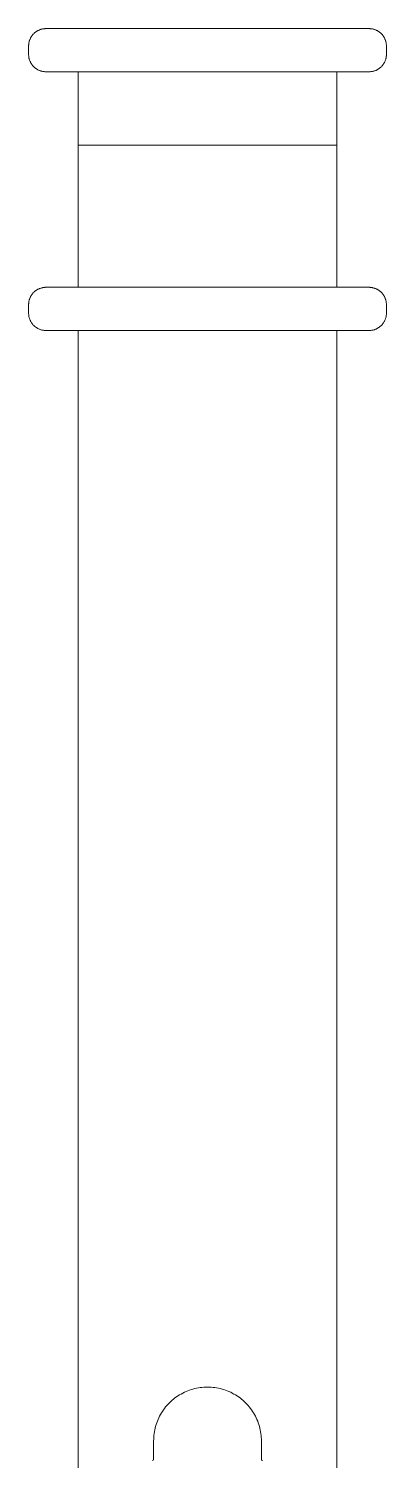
# Model space of a CAD drawing. Header units: millimetres. Extents: x -779 to 3049, y 55 to 2500.
# Drawn here: x -524.1 to -482.6, y 1666.3 to 1832.4 of the extents above; entities that cross this region are included whole.
import ezdxf

# ---------------------------------------------------------------- set-up
doc = ezdxf.new("R2010")
doc.units = ezdxf.units.MM
doc.layers.add('ZANO_R', color=7, linetype='Continuous', lineweight=0)

msp = doc.modelspace()

# ---------------------------------------------------------------- linework, layer by layer
at = {"layer": 'ZANO_R'}
for p, q in [((-523.93, 1831.15), (-523.9, 1831.22)), ((-523.9, 1831.22), (-523.87, 1831.28)), ((-523.87, 1831.28), (-523.84, 1831.34)), ((-523.84, 1831.34), (-523.81, 1831.4)), ((-523.81, 1831.4), (-523.77, 1831.45)), ((-523.77, 1831.45), (-523.73, 1831.51)), ((-523.73, 1831.51), (-523.69, 1831.57)), ((-523.69, 1831.57), (-523.65, 1831.62)), ((-523.65, 1831.62), (-523.61, 1831.67)), ((-523.61, 1831.67), (-523.56, 1831.72)), ((-523.56, 1831.72), (-523.51, 1831.77)), ((-523.51, 1831.77), (-523.46, 1831.82)), ((-523.46, 1831.82), (-523.41, 1831.87)), ((-523.41, 1831.87), (-523.36, 1831.91)), ((-523.36, 1831.91), (-523.31, 1831.95)), ((-523.31, 1831.95), (-523.25, 1831.99)), ((-523.25, 1831.99), (-523.19, 1832.03)), ((-523.19, 1832.03), (-523.14, 1832.07)), ((-523.14, 1832.07), (-523.08, 1832.1)), ((-523.08, 1832.1), (-523.02, 1832.13)), ((-523.02, 1832.13), (-522.96, 1832.16)), ((-522.96, 1832.16), (-522.89, 1832.19)), ((-522.89, 1832.19), (-522.83, 1832.22)), ((-522.83, 1832.22), (-522.77, 1832.24)), ((-522.77, 1832.24), (-522.7, 1832.26)), ((-522.7, 1832.26), (-522.64, 1832.28)), ((-522.64, 1832.28), (-522.57, 1832.3)), ((-522.57, 1832.3), (-522.5, 1832.32)), ((-522.5, 1832.32), (-522.44, 1832.33)), ((-522.44, 1832.33), (-522.37, 1832.34)), ((-522.37, 1832.34), (-522.3, 1832.35)), ((-522.3, 1832.35), (-522.23, 1832.35)), ((-522.23, 1832.35), (-522.17, 1832.36)), ((-522.17, 1832.36), (-522.1, 1832.36)), ((-484.62, 1832.36), (-522.1, 1832.36)), ((-484.55, 1832.36), (-484.62, 1832.36)), ((-484.62, 1832.36), (-484.62, 1832.36)), ((-484.48, 1832.35), (-484.55, 1832.36)), ((-484.41, 1832.35), (-484.48, 1832.35)), ((-484.35, 1832.34), (-484.41, 1832.35)), ((-484.28, 1832.33), (-484.35, 1832.34)), ((-484.21, 1832.32), (-484.28, 1832.33)), ((-484.15, 1832.3), (-484.21, 1832.32)), ((-484.08, 1832.28), (-484.15, 1832.3)), ((-484.01, 1832.26), (-484.08, 1832.28)), ((-483.95, 1832.24), (-484.01, 1832.26)), ((-483.88, 1832.22), (-483.95, 1832.24)), ((-483.82, 1832.19), (-483.88, 1832.22)), ((-483.76, 1832.16), (-483.82, 1832.19)), ((-483.7, 1832.13), (-483.76, 1832.16)), ((-483.64, 1832.1), (-483.7, 1832.13)), ((-483.58, 1832.07), (-483.64, 1832.1)), ((-483.52, 1832.03), (-483.58, 1832.07)), ((-483.47, 1831.99), (-483.52, 1832.03)), ((-483.41, 1831.95), (-483.47, 1831.99)), ((-483.36, 1831.91), (-483.41, 1831.95)), ((-483.3, 1831.87), (-483.36, 1831.91)), ((-483.25, 1831.82), (-483.3, 1831.87)), ((-483.2, 1831.77), (-483.25, 1831.82)), ((-483.16, 1831.72), (-483.2, 1831.77)), ((-483.11, 1831.67), (-483.16, 1831.72)), ((-483.07, 1831.62), (-483.11, 1831.67)), ((-483.03, 1831.57), (-483.07, 1831.62)), ((-482.98, 1831.51), (-483.03, 1831.57)), ((-482.95, 1831.45), (-482.98, 1831.51)), ((-482.91, 1831.4), (-482.95, 1831.45)), ((-482.88, 1831.34), (-482.91, 1831.4)), ((-482.84, 1831.28), (-482.88, 1831.34)), ((-482.81, 1831.22), (-482.84, 1831.28)), ((-482.78, 1831.15), (-482.81, 1831.22)), ((-524.1, 1830.43), (-524.09, 1830.49)), ((-524.1, 1830.36), (-524.1, 1830.43)), ((-524.1, 1829.36), (-524.1, 1830.36)), ((-524.09, 1830.56), (-524.08, 1830.63)), ((-524.09, 1830.49), (-524.09, 1830.56)), ((-524.08, 1830.63), (-524.07, 1830.7)), ((-524.07, 1830.7), (-524.06, 1830.76)), ((-524.06, 1830.76), (-524.04, 1830.83)), ((-524.04, 1830.83), (-524.02, 1830.9)), ((-524.02, 1830.9), (-524, 1830.96)), ((-524, 1830.96), (-523.98, 1831.03)), ((-523.98, 1831.03), (-523.96, 1831.09)), ((-523.96, 1831.09), (-523.93, 1831.15)), ((-482.76, 1831.09), (-482.78, 1831.15)), ((-482.73, 1831.03), (-482.76, 1831.09)), ((-482.71, 1830.96), (-482.73, 1831.03)), ((-482.69, 1830.9), (-482.71, 1830.96)), ((-482.68, 1830.83), (-482.69, 1830.9)), ((-482.66, 1830.76), (-482.68, 1830.83)), ((-482.65, 1830.7), (-482.66, 1830.76)), ((-482.64, 1830.63), (-482.65, 1830.7)), ((-482.63, 1830.56), (-482.64, 1830.63)), ((-482.62, 1830.49), (-482.63, 1830.56)), ((-482.62, 1830.43), (-482.62, 1830.49)), ((-482.62, 1830.36), (-482.62, 1830.43)), ((-482.62, 1829.36), (-482.62, 1830.36)), ((-524.1, 1829.36), (-524.1, 1829.29)), ((-524.1, 1829.29), (-524.09, 1829.22)), ((-524.09, 1829.22), (-524.09, 1829.15)), ((-524.09, 1829.15), (-524.08, 1829.09)), ((-524.08, 1829.09), (-524.07, 1829.02)), ((-524.07, 1829.02), (-524.06, 1828.95)), ((-524.06, 1828.95), (-524.04, 1828.88)), ((-524.04, 1828.88), (-524.02, 1828.82)), ((-524.02, 1828.82), (-524, 1828.75)), ((-524, 1828.75), (-523.98, 1828.69)), ((-523.98, 1828.69), (-523.96, 1828.62)), ((-523.96, 1828.62), (-523.93, 1828.56)), ((-523.93, 1828.56), (-523.9, 1828.5)), ((-523.9, 1828.5), (-523.87, 1828.44)), ((-523.87, 1828.44), (-523.84, 1828.38)), ((-523.84, 1828.38), (-523.81, 1828.32)), ((-523.81, 1828.32), (-523.77, 1828.26)), ((-523.77, 1828.26), (-523.73, 1828.2)), ((-523.73, 1828.2), (-523.69, 1828.15)), ((-523.69, 1828.15), (-523.65, 1828.1)), ((-523.65, 1828.1), (-523.61, 1828.04)), ((-523.61, 1828.04), (-523.56, 1827.99)), ((-523.56, 1827.99), (-523.51, 1827.94)), ((-523.51, 1827.94), (-523.46, 1827.9)), ((-523.46, 1827.9), (-523.41, 1827.85)), ((-483.25, 1827.9), (-483.3, 1827.85)), ((-483.2, 1827.94), (-483.25, 1827.9)), ((-483.16, 1827.99), (-483.2, 1827.94)), ((-483.11, 1828.04), (-483.16, 1827.99)), ((-483.07, 1828.1), (-483.11, 1828.04)), ((-483.03, 1828.15), (-483.07, 1828.1)), ((-482.98, 1828.2), (-483.03, 1828.15)), ((-482.95, 1828.26), (-482.98, 1828.2)), ((-482.91, 1828.32), (-482.95, 1828.26)), ((-482.88, 1828.38), (-482.91, 1828.32)), ((-482.84, 1828.44), (-482.88, 1828.38)), ((-482.81, 1828.5), (-482.84, 1828.44)), ((-482.78, 1828.56), (-482.81, 1828.5)), ((-482.76, 1828.62), (-482.78, 1828.56)), ((-482.73, 1828.69), (-482.76, 1828.62)), ((-482.71, 1828.75), (-482.73, 1828.69)), ((-482.69, 1828.82), (-482.71, 1828.75)), ((-482.68, 1828.88), (-482.69, 1828.82)), ((-482.66, 1828.95), (-482.68, 1828.88)), ((-482.65, 1829.02), (-482.66, 1828.95)), ((-482.64, 1829.09), (-482.65, 1829.02)), ((-482.63, 1829.15), (-482.64, 1829.09)), ((-482.62, 1829.22), (-482.63, 1829.15)), ((-482.62, 1829.36), (-482.62, 1829.29)), ((-482.62, 1829.29), (-482.62, 1829.22)), ((-523.41, 1827.85), (-523.36, 1827.81)), ((-523.36, 1827.81), (-523.31, 1827.76)), ((-523.31, 1827.76), (-523.25, 1827.72)), ((-523.25, 1827.72), (-523.19, 1827.69)), ((-523.19, 1827.69), (-523.14, 1827.65)), ((-523.14, 1827.65), (-523.08, 1827.61)), ((-523.08, 1827.61), (-523.02, 1827.58)), ((-523.02, 1827.58), (-522.96, 1827.55)), ((-522.96, 1827.55), (-522.89, 1827.52)), ((-522.89, 1827.52), (-522.83, 1827.5)), ((-522.83, 1827.5), (-522.77, 1827.47)), ((-522.77, 1827.47), (-522.7, 1827.45)), ((-522.7, 1827.45), (-522.64, 1827.43)), ((-522.64, 1827.43), (-522.57, 1827.41)), ((-522.57, 1827.41), (-522.5, 1827.4)), ((-522.5, 1827.4), (-522.44, 1827.39)), ((-522.44, 1827.39), (-522.37, 1827.38)), ((-522.37, 1827.38), (-522.3, 1827.37)), ((-522.3, 1827.37), (-522.23, 1827.36)), ((-522.23, 1827.36), (-522.17, 1827.36)), ((-522.17, 1827.36), (-522.1, 1827.36)), ((-484.62, 1827.36), (-522.1, 1827.36)), ((-518.36, 1818.85), (-518.36, 1827.36)), ((-488.36, 1818.85), (-488.36, 1827.36)), ((-484.55, 1827.36), (-484.62, 1827.36)), ((-484.62, 1827.36), (-484.62, 1827.36)), ((-484.48, 1827.36), (-484.55, 1827.36)), ((-484.41, 1827.37), (-484.48, 1827.36)), ((-484.35, 1827.38), (-484.41, 1827.37)), ((-484.28, 1827.39), (-484.35, 1827.38)), ((-484.21, 1827.4), (-484.28, 1827.39)), ((-484.15, 1827.41), (-484.21, 1827.4)), ((-484.08, 1827.43), (-484.15, 1827.41)), ((-484.01, 1827.45), (-484.08, 1827.43)), ((-483.95, 1827.47), (-484.01, 1827.45)), ((-483.88, 1827.5), (-483.95, 1827.47)), ((-483.82, 1827.52), (-483.88, 1827.5)), ((-483.76, 1827.55), (-483.82, 1827.52)), ((-483.7, 1827.58), (-483.76, 1827.55)), ((-483.64, 1827.61), (-483.7, 1827.58)), ((-483.58, 1827.65), (-483.64, 1827.61)), ((-483.52, 1827.69), (-483.58, 1827.65)), ((-483.47, 1827.72), (-483.52, 1827.69)), ((-483.41, 1827.76), (-483.47, 1827.72)), ((-483.36, 1827.81), (-483.41, 1827.76)), ((-483.3, 1827.85), (-483.36, 1827.81)), ((-488.36, 1818.85), (-518.36, 1818.85)), ((-518.36, 1818.85), (-518.36, 1818.58)), ((-518.36, 1814.34), (-518.36, 1818.58)), ((-488.36, 1818.85), (-488.36, 1818.58)), ((-488.36, 1814.34), (-488.36, 1818.58)), ((-518.36, 1814.34), (-518.36, 1802.36)), ((-488.36, 1814.34), (-488.36, 1802.36)), ((-523.87, 1801.28), (-523.84, 1801.34)), ((-523.84, 1801.34), (-523.81, 1801.4)), ((-523.81, 1801.4), (-523.77, 1801.45)), ((-523.77, 1801.45), (-523.73, 1801.51)), ((-523.73, 1801.51), (-523.69, 1801.57)), ((-523.69, 1801.57), (-523.65, 1801.62)), ((-523.65, 1801.62), (-523.61, 1801.67)), ((-523.61, 1801.67), (-523.56, 1801.72)), ((-523.56, 1801.72), (-523.51, 1801.77)), ((-523.51, 1801.77), (-523.46, 1801.82)), ((-523.46, 1801.82), (-523.41, 1801.87)), ((-523.41, 1801.87), (-523.36, 1801.91)), ((-523.36, 1801.91), (-523.31, 1801.95)), ((-523.31, 1801.95), (-523.25, 1801.99)), ((-523.25, 1801.99), (-523.19, 1802.03)), ((-523.19, 1802.03), (-523.14, 1802.07)), ((-523.14, 1802.07), (-523.08, 1802.1)), ((-523.08, 1802.1), (-523.02, 1802.13)), ((-523.02, 1802.13), (-522.96, 1802.16)), ((-522.96, 1802.16), (-522.89, 1802.19)), ((-522.89, 1802.19), (-522.83, 1802.22)), ((-522.83, 1802.22), (-522.77, 1802.24)), ((-522.77, 1802.24), (-522.7, 1802.26)), ((-522.7, 1802.26), (-522.64, 1802.28)), ((-522.64, 1802.28), (-522.57, 1802.3)), ((-522.57, 1802.3), (-522.5, 1802.32)), ((-522.5, 1802.32), (-522.44, 1802.33)), ((-522.44, 1802.33), (-522.37, 1802.34)), ((-522.37, 1802.34), (-522.3, 1802.35)), ((-522.3, 1802.35), (-522.23, 1802.35)), ((-522.23, 1802.35), (-522.17, 1802.36)), ((-522.17, 1802.36), (-522.1, 1802.36)), ((-484.62, 1802.36), (-522.1, 1802.36)), ((-484.55, 1802.36), (-484.62, 1802.36)), ((-484.62, 1802.36), (-484.62, 1802.36)), ((-484.48, 1802.35), (-484.55, 1802.36)), ((-484.41, 1802.35), (-484.48, 1802.35)), ((-484.35, 1802.34), (-484.41, 1802.35)), ((-484.28, 1802.33), (-484.35, 1802.34)), ((-484.21, 1802.32), (-484.28, 1802.33)), ((-484.15, 1802.3), (-484.21, 1802.32)), ((-484.08, 1802.28), (-484.15, 1802.3)), ((-484.01, 1802.26), (-484.08, 1802.28)), ((-483.95, 1802.24), (-484.01, 1802.26)), ((-483.88, 1802.22), (-483.95, 1802.24)), ((-483.82, 1802.19), (-483.88, 1802.22)), ((-483.76, 1802.16), (-483.82, 1802.19)), ((-483.7, 1802.13), (-483.76, 1802.16)), ((-483.64, 1802.1), (-483.7, 1802.13)), ((-483.58, 1802.07), (-483.64, 1802.1)), ((-483.52, 1802.03), (-483.58, 1802.07)), ((-483.47, 1801.99), (-483.52, 1802.03)), ((-483.41, 1801.95), (-483.47, 1801.99)), ((-483.36, 1801.91), (-483.41, 1801.95)), ((-483.3, 1801.87), (-483.36, 1801.91)), ((-483.25, 1801.82), (-483.3, 1801.87)), ((-483.2, 1801.77), (-483.25, 1801.82)), ((-483.16, 1801.72), (-483.2, 1801.77)), ((-483.11, 1801.67), (-483.16, 1801.72)), ((-483.07, 1801.62), (-483.11, 1801.67)), ((-483.03, 1801.57), (-483.07, 1801.62)), ((-482.98, 1801.51), (-483.03, 1801.57)), ((-482.95, 1801.45), (-482.98, 1801.51)), ((-482.91, 1801.4), (-482.95, 1801.45)), ((-482.88, 1801.34), (-482.91, 1801.4)), ((-482.84, 1801.28), (-482.88, 1801.34)), ((-524.1, 1800.43), (-524.09, 1800.49)), ((-524.1, 1800.36), (-524.1, 1800.43)), ((-524.1, 1799.36), (-524.1, 1800.36)), ((-524.09, 1800.56), (-524.08, 1800.63)), ((-524.09, 1800.49), (-524.09, 1800.56)), ((-524.08, 1800.63), (-524.07, 1800.7)), ((-524.07, 1800.7), (-524.06, 1800.76)), ((-524.06, 1800.76), (-524.04, 1800.83)), ((-524.04, 1800.83), (-524.02, 1800.9)), ((-524.02, 1800.9), (-524, 1800.96)), ((-524, 1800.96), (-523.98, 1801.03)), ((-523.98, 1801.03), (-523.96, 1801.09)), ((-523.96, 1801.09), (-523.93, 1801.15)), ((-523.93, 1801.15), (-523.9, 1801.22)), ((-523.9, 1801.22), (-523.87, 1801.28)), ((-482.81, 1801.22), (-482.84, 1801.28)), ((-482.78, 1801.15), (-482.81, 1801.22)), ((-482.76, 1801.09), (-482.78, 1801.15)), ((-482.73, 1801.03), (-482.76, 1801.09)), ((-482.71, 1800.96), (-482.73, 1801.03)), ((-482.69, 1800.9), (-482.71, 1800.96)), ((-482.68, 1800.83), (-482.69, 1800.9)), ((-482.66, 1800.76), (-482.68, 1800.83)), ((-482.65, 1800.7), (-482.66, 1800.76)), ((-482.64, 1800.63), (-482.65, 1800.7)), ((-482.63, 1800.56), (-482.64, 1800.63)), ((-482.62, 1800.49), (-482.63, 1800.56)), ((-482.62, 1800.43), (-482.62, 1800.49)), ((-482.62, 1800.36), (-482.62, 1800.43)), ((-482.62, 1799.36), (-482.62, 1800.36)), ((-524.1, 1799.36), (-524.1, 1799.29)), ((-524.1, 1799.29), (-524.09, 1799.22)), ((-524.09, 1799.22), (-524.09, 1799.15)), ((-524.09, 1799.15), (-524.08, 1799.09)), ((-524.08, 1799.09), (-524.07, 1799.02)), ((-524.07, 1799.02), (-524.06, 1798.95)), ((-524.06, 1798.95), (-524.04, 1798.88)), ((-524.04, 1798.88), (-524.02, 1798.82)), ((-524.02, 1798.82), (-524, 1798.75)), ((-524, 1798.75), (-523.98, 1798.69)), ((-523.98, 1798.69), (-523.96, 1798.62)), ((-523.96, 1798.62), (-523.93, 1798.56)), ((-523.93, 1798.56), (-523.9, 1798.5)), ((-523.9, 1798.5), (-523.87, 1798.44)), ((-523.87, 1798.44), (-523.84, 1798.38)), ((-523.84, 1798.38), (-523.81, 1798.32)), ((-523.81, 1798.32), (-523.77, 1798.26)), ((-523.77, 1798.26), (-523.73, 1798.2)), ((-523.73, 1798.2), (-523.69, 1798.15)), ((-523.69, 1798.15), (-523.65, 1798.1)), ((-523.65, 1798.1), (-523.61, 1798.04)), ((-523.61, 1798.04), (-523.56, 1797.99)), ((-483.11, 1798.04), (-483.16, 1797.99)), ((-483.07, 1798.1), (-483.11, 1798.04)), ((-483.03, 1798.15), (-483.07, 1798.1)), ((-482.98, 1798.2), (-483.03, 1798.15)), ((-482.95, 1798.26), (-482.98, 1798.2)), ((-482.91, 1798.32), (-482.95, 1798.26)), ((-482.88, 1798.38), (-482.91, 1798.32)), ((-482.84, 1798.44), (-482.88, 1798.38)), ((-482.81, 1798.5), (-482.84, 1798.44)), ((-482.78, 1798.56), (-482.81, 1798.5)), ((-482.76, 1798.62), (-482.78, 1798.56)), ((-482.73, 1798.69), (-482.76, 1798.62)), ((-482.71, 1798.75), (-482.73, 1798.69)), ((-482.69, 1798.82), (-482.71, 1798.75)), ((-482.68, 1798.88), (-482.69, 1798.82)), ((-482.66, 1798.95), (-482.68, 1798.88)), ((-482.65, 1799.02), (-482.66, 1798.95)), ((-482.64, 1799.09), (-482.65, 1799.02)), ((-482.63, 1799.15), (-482.64, 1799.09)), ((-482.62, 1799.22), (-482.63, 1799.15)), ((-482.62, 1799.36), (-482.62, 1799.29)), ((-482.62, 1799.29), (-482.62, 1799.22)), ((-523.56, 1797.99), (-523.51, 1797.94)), ((-523.51, 1797.94), (-523.46, 1797.9)), ((-523.46, 1797.9), (-523.41, 1797.85)), ((-523.41, 1797.85), (-523.36, 1797.81)), ((-523.36, 1797.81), (-523.31, 1797.76)), ((-523.31, 1797.76), (-523.25, 1797.72)), ((-523.25, 1797.72), (-523.19, 1797.69)), ((-523.19, 1797.69), (-523.14, 1797.65)), ((-523.14, 1797.65), (-523.08, 1797.61)), ((-523.08, 1797.61), (-523.02, 1797.58)), ((-523.02, 1797.58), (-522.96, 1797.55)), ((-522.96, 1797.55), (-522.89, 1797.52)), ((-522.89, 1797.52), (-522.83, 1797.5)), ((-522.83, 1797.5), (-522.77, 1797.47)), ((-522.77, 1797.47), (-522.7, 1797.45)), ((-522.7, 1797.45), (-522.64, 1797.43)), ((-522.64, 1797.43), (-522.57, 1797.41)), ((-522.57, 1797.41), (-522.5, 1797.4)), ((-522.5, 1797.4), (-522.44, 1797.39)), ((-522.44, 1797.39), (-522.37, 1797.38)), ((-522.37, 1797.38), (-522.3, 1797.37)), ((-522.3, 1797.37), (-522.23, 1797.36)), ((-522.23, 1797.36), (-522.17, 1797.36)), ((-522.17, 1797.36), (-522.1, 1797.36)), ((-484.62, 1797.36), (-522.1, 1797.36)), ((-518.36, 1797.36), (-518.36, 1659.76)), ((-488.36, 1797.36), (-488.36, 1659.76)), ((-484.55, 1797.36), (-484.62, 1797.36)), ((-484.62, 1797.36), (-484.62, 1797.36)), ((-484.48, 1797.36), (-484.55, 1797.36)), ((-484.41, 1797.37), (-484.48, 1797.36)), ((-484.35, 1797.38), (-484.41, 1797.37)), ((-484.28, 1797.39), (-484.35, 1797.38)), ((-484.21, 1797.4), (-484.28, 1797.39)), ((-484.15, 1797.41), (-484.21, 1797.4)), ((-484.08, 1797.43), (-484.15, 1797.41)), ((-484.01, 1797.45), (-484.08, 1797.43)), ((-483.95, 1797.47), (-484.01, 1797.45)), ((-483.88, 1797.5), (-483.95, 1797.47)), ((-483.82, 1797.52), (-483.88, 1797.5)), ((-483.76, 1797.55), (-483.82, 1797.52)), ((-483.7, 1797.58), (-483.76, 1797.55)), ((-483.64, 1797.61), (-483.7, 1797.58)), ((-483.58, 1797.65), (-483.64, 1797.61)), ((-483.52, 1797.69), (-483.58, 1797.65)), ((-483.47, 1797.72), (-483.52, 1797.69)), ((-483.41, 1797.76), (-483.47, 1797.72)), ((-483.36, 1797.81), (-483.41, 1797.76)), ((-483.3, 1797.85), (-483.36, 1797.81)), ((-483.25, 1797.9), (-483.3, 1797.85)), ((-483.2, 1797.94), (-483.25, 1797.9)), ((-483.16, 1797.99), (-483.2, 1797.94)), ((-507.3, 1673.43), (-507.13, 1673.57)), ((-507.3, 1673.43), (-507.13, 1673.57)), ((-507.13, 1673.57), (-506.96, 1673.69)), ((-507.13, 1673.57), (-506.96, 1673.69)), ((-506.96, 1673.69), (-506.79, 1673.81)), ((-506.96, 1673.69), (-506.79, 1673.81)), ((-506.79, 1673.81), (-506.61, 1673.93)), ((-506.79, 1673.81), (-506.61, 1673.93)), ((-506.61, 1673.93), (-506.42, 1674.03)), ((-506.61, 1673.93), (-506.42, 1674.03)), ((-506.42, 1674.03), (-506.23, 1674.14)), ((-506.42, 1674.03), (-506.23, 1674.14)), ((-506.23, 1674.14), (-506.04, 1674.23)), ((-506.23, 1674.14), (-506.04, 1674.23)), ((-506.04, 1674.23), (-505.85, 1674.32)), ((-506.04, 1674.23), (-505.85, 1674.32)), ((-505.85, 1674.32), (-505.65, 1674.4)), ((-505.85, 1674.32), (-505.65, 1674.4)), ((-505.65, 1674.4), (-505.45, 1674.48)), ((-505.65, 1674.4), (-505.45, 1674.48)), ((-505.45, 1674.48), (-505.25, 1674.54)), ((-505.45, 1674.48), (-505.25, 1674.54)), ((-505.25, 1674.54), (-505.04, 1674.6)), ((-505.25, 1674.54), (-505.04, 1674.6)), ((-505.04, 1674.6), (-504.84, 1674.66)), ((-505.04, 1674.6), (-504.84, 1674.66)), ((-504.84, 1674.66), (-504.63, 1674.71)), ((-504.84, 1674.66), (-504.63, 1674.71)), ((-504.63, 1674.71), (-504.42, 1674.75)), ((-504.63, 1674.71), (-504.42, 1674.75)), ((-504.42, 1674.75), (-504.21, 1674.78)), ((-504.42, 1674.75), (-504.21, 1674.78)), ((-504.21, 1674.78), (-504, 1674.8)), ((-504.21, 1674.78), (-504, 1674.8)), ((-504, 1674.8), (-503.78, 1674.82)), ((-504, 1674.8), (-503.78, 1674.82)), ((-503.78, 1674.82), (-503.57, 1674.83)), ((-503.78, 1674.82), (-503.57, 1674.83)), ((-503.57, 1674.83), (-503.36, 1674.84)), ((-503.57, 1674.83), (-503.36, 1674.84)), ((-503.36, 1674.84), (-503.14, 1674.83)), ((-503.36, 1674.84), (-503.14, 1674.83)), ((-503.14, 1674.83), (-502.93, 1674.82)), ((-503.14, 1674.83), (-502.93, 1674.82)), ((-502.93, 1674.82), (-502.72, 1674.8)), ((-502.93, 1674.82), (-502.72, 1674.8)), ((-502.72, 1674.8), (-502.51, 1674.78)), ((-502.72, 1674.8), (-502.51, 1674.78)), ((-502.51, 1674.78), (-502.3, 1674.75)), ((-502.51, 1674.78), (-502.3, 1674.75)), ((-502.3, 1674.75), (-502.09, 1674.71)), ((-502.3, 1674.75), (-502.09, 1674.71)), ((-502.09, 1674.71), (-501.88, 1674.66)), ((-502.09, 1674.71), (-501.88, 1674.66)), ((-501.88, 1674.66), (-501.67, 1674.6)), ((-501.88, 1674.66), (-501.67, 1674.6)), ((-501.67, 1674.6), (-501.47, 1674.54)), ((-501.67, 1674.6), (-501.47, 1674.54)), ((-501.47, 1674.54), (-501.27, 1674.48)), ((-501.47, 1674.54), (-501.27, 1674.48)), ((-501.27, 1674.48), (-501.07, 1674.4)), ((-501.27, 1674.48), (-501.07, 1674.4)), ((-501.07, 1674.4), (-500.87, 1674.32)), ((-501.07, 1674.4), (-500.87, 1674.32)), ((-500.87, 1674.32), (-500.67, 1674.23)), ((-500.87, 1674.32), (-500.67, 1674.23)), ((-500.67, 1674.23), (-500.48, 1674.14)), ((-500.67, 1674.23), (-500.48, 1674.14)), ((-500.48, 1674.14), (-500.29, 1674.03)), ((-500.48, 1674.14), (-500.29, 1674.03)), ((-500.29, 1674.03), (-500.11, 1673.93)), ((-500.29, 1674.03), (-500.11, 1673.93)), ((-500.11, 1673.93), (-499.93, 1673.81)), ((-500.11, 1673.93), (-499.93, 1673.81)), ((-499.93, 1673.81), (-499.75, 1673.69)), ((-499.93, 1673.81), (-499.75, 1673.69)), ((-499.75, 1673.69), (-499.58, 1673.57)), ((-499.75, 1673.69), (-499.58, 1673.57)), ((-499.58, 1673.57), (-499.41, 1673.43)), ((-499.58, 1673.57), (-499.41, 1673.43)), ((-508.81, 1671.65), (-508.7, 1671.83)), ((-508.81, 1671.65), (-508.7, 1671.83)), ((-508.7, 1671.83), (-508.58, 1672.01)), ((-508.7, 1671.83), (-508.58, 1672.01)), ((-508.58, 1672.01), (-508.46, 1672.19)), ((-508.58, 1672.01), (-508.46, 1672.19)), ((-508.46, 1672.19), (-508.34, 1672.36)), ((-508.46, 1672.19), (-508.34, 1672.36)), ((-508.34, 1672.36), (-508.21, 1672.53)), ((-508.34, 1672.36), (-508.21, 1672.53)), ((-508.21, 1672.53), (-508.07, 1672.69)), ((-508.21, 1672.53), (-508.07, 1672.69)), ((-508.07, 1672.69), (-507.93, 1672.85)), ((-508.07, 1672.69), (-507.93, 1672.85)), ((-507.93, 1672.85), (-507.78, 1673.01)), ((-507.93, 1672.85), (-507.78, 1673.01)), ((-507.78, 1673.01), (-507.62, 1673.15)), ((-507.78, 1673.01), (-507.62, 1673.15)), ((-507.62, 1673.15), (-507.47, 1673.3)), ((-507.62, 1673.15), (-507.47, 1673.3)), ((-507.47, 1673.3), (-507.3, 1673.43)), ((-507.47, 1673.3), (-507.3, 1673.43)), ((-499.41, 1673.43), (-499.25, 1673.3)), ((-499.41, 1673.43), (-499.25, 1673.3)), ((-499.25, 1673.3), (-499.09, 1673.15)), ((-499.25, 1673.3), (-499.09, 1673.15)), ((-499.09, 1673.15), (-498.94, 1673.01)), ((-499.09, 1673.15), (-498.94, 1673.01)), ((-498.94, 1673.01), (-498.79, 1672.85)), ((-498.94, 1673.01), (-498.79, 1672.85)), ((-498.79, 1672.85), (-498.65, 1672.69)), ((-498.79, 1672.85), (-498.65, 1672.69)), ((-498.65, 1672.69), (-498.51, 1672.53)), ((-498.65, 1672.69), (-498.51, 1672.53)), ((-498.51, 1672.53), (-498.38, 1672.36)), ((-498.51, 1672.53), (-498.38, 1672.36)), ((-498.38, 1672.36), (-498.25, 1672.19)), ((-498.38, 1672.36), (-498.25, 1672.19)), ((-498.25, 1672.19), (-498.13, 1672.01)), ((-498.25, 1672.19), (-498.13, 1672.01)), ((-498.13, 1672.01), (-498.02, 1671.83)), ((-498.13, 1672.01), (-498.02, 1671.83)), ((-498.02, 1671.83), (-497.91, 1671.65)), ((-498.02, 1671.83), (-497.91, 1671.65)), ((-509.43, 1670.07), (-509.38, 1670.27)), ((-509.43, 1670.07), (-509.38, 1670.27)), ((-509.38, 1670.27), (-509.32, 1670.48)), ((-509.38, 1670.27), (-509.32, 1670.48)), ((-509.32, 1670.48), (-509.25, 1670.68)), ((-509.32, 1670.48), (-509.25, 1670.68)), ((-509.25, 1670.68), (-509.17, 1670.88)), ((-509.25, 1670.68), (-509.17, 1670.88)), ((-509.17, 1670.88), (-509.09, 1671.08)), ((-509.17, 1670.88), (-509.09, 1671.08)), ((-509.09, 1671.08), (-509, 1671.27)), ((-509.09, 1671.08), (-509, 1671.27)), ((-509, 1671.27), (-508.91, 1671.46)), ((-509, 1671.27), (-508.91, 1671.46)), ((-508.91, 1671.46), (-508.81, 1671.65)), ((-508.91, 1671.46), (-508.81, 1671.65)), ((-497.91, 1671.65), (-497.81, 1671.46)), ((-497.91, 1671.65), (-497.81, 1671.46)), ((-497.81, 1671.46), (-497.71, 1671.27)), ((-497.81, 1671.46), (-497.71, 1671.27)), ((-497.71, 1671.27), (-497.63, 1671.08)), ((-497.71, 1671.27), (-497.63, 1671.08)), ((-497.63, 1671.08), (-497.54, 1670.88)), ((-497.63, 1671.08), (-497.54, 1670.88)), ((-497.54, 1670.88), (-497.47, 1670.68)), ((-497.54, 1670.88), (-497.47, 1670.68)), ((-497.47, 1670.68), (-497.4, 1670.48)), ((-497.47, 1670.68), (-497.4, 1670.48)), ((-497.4, 1670.48), (-497.34, 1670.27)), ((-497.4, 1670.48), (-497.34, 1670.27)), ((-497.34, 1670.27), (-497.29, 1670.07)), ((-497.34, 1670.27), (-497.29, 1670.07)), ((-509.61, 1668.59), (-509.6, 1668.8)), ((-509.61, 1668.59), (-509.6, 1668.8)), ((-509.61, 1666.46), (-509.61, 1668.59)), ((-509.61, 1666.46), (-509.61, 1668.59)), ((-509.6, 1668.8), (-509.59, 1669.01)), ((-509.6, 1668.8), (-509.59, 1669.01)), ((-509.59, 1669.01), (-509.58, 1669.23)), ((-509.59, 1669.01), (-509.58, 1669.23)), ((-509.58, 1669.23), (-509.55, 1669.44)), ((-509.58, 1669.23), (-509.55, 1669.44)), ((-509.55, 1669.44), (-509.52, 1669.65)), ((-509.55, 1669.44), (-509.52, 1669.65)), ((-509.52, 1669.65), (-509.48, 1669.86)), ((-509.52, 1669.65), (-509.48, 1669.86)), ((-509.48, 1669.86), (-509.43, 1670.07)), ((-509.48, 1669.86), (-509.43, 1670.07)), ((-497.29, 1670.07), (-497.24, 1669.86)), ((-497.29, 1670.07), (-497.24, 1669.86)), ((-497.24, 1669.86), (-497.2, 1669.65)), ((-497.24, 1669.86), (-497.2, 1669.65)), ((-497.2, 1669.65), (-497.17, 1669.44)), ((-497.2, 1669.65), (-497.17, 1669.44)), ((-497.17, 1669.44), (-497.14, 1669.23)), ((-497.17, 1669.44), (-497.14, 1669.23)), ((-497.14, 1669.23), (-497.12, 1669.01)), ((-497.14, 1669.23), (-497.12, 1669.01)), ((-497.12, 1669.01), (-497.11, 1668.8)), ((-497.12, 1669.01), (-497.11, 1668.8)), ((-497.11, 1668.8), (-497.11, 1668.59)), ((-497.11, 1668.8), (-497.11, 1668.59)), ((-497.11, 1668.59), (-497.11, 1666.46)), ((-497.11, 1668.59), (-497.11, 1666.46)), ((-509.72, 1666.34), (-509.71, 1666.34)), ((-509.71, 1666.34), (-509.71, 1666.34)), ((-509.71, 1666.34), (-509.71, 1666.34)), ((-509.71, 1666.34), (-509.7, 1666.34)), ((-509.71, 1666.34), (-509.71, 1666.34)), ((-509.71, 1666.34), (-509.71, 1666.34)), ((-509.71, 1666.34), (-509.7, 1666.34)), ((-509.7, 1666.34), (-509.7, 1666.34)), ((-509.7, 1666.34), (-509.69, 1666.34)), ((-509.7, 1666.34), (-509.7, 1666.34)), ((-509.7, 1666.34), (-509.69, 1666.34)), ((-509.69, 1666.34), (-509.68, 1666.35)), ((-509.69, 1666.34), (-509.68, 1666.35)), ((-509.69, 1666.34), (-509.69, 1666.34)), ((-509.69, 1666.34), (-509.69, 1666.34)), ((-509.69, 1666.34), (-509.69, 1666.34)), ((-509.69, 1666.34), (-509.69, 1666.34)), ((-509.68, 1666.35), (-509.68, 1666.35)), ((-509.68, 1666.35), (-509.68, 1666.35)), ((-509.68, 1666.35), (-509.67, 1666.35)), ((-509.68, 1666.35), (-509.68, 1666.35)), ((-509.68, 1666.35), (-509.68, 1666.35)), ((-509.68, 1666.35), (-509.67, 1666.35)), ((-509.67, 1666.35), (-509.66, 1666.36)), ((-509.67, 1666.35), (-509.66, 1666.36)), ((-509.67, 1666.35), (-509.67, 1666.35)), ((-509.67, 1666.35), (-509.67, 1666.35)), ((-509.66, 1666.36), (-509.66, 1666.36)), ((-509.66, 1666.36), (-509.66, 1666.36)), ((-509.66, 1666.36), (-509.65, 1666.36)), ((-509.66, 1666.36), (-509.66, 1666.36)), ((-509.66, 1666.36), (-509.66, 1666.36)), ((-509.66, 1666.36), (-509.65, 1666.36)), ((-509.65, 1666.36), (-509.65, 1666.37)), ((-509.65, 1666.37), (-509.65, 1666.37)), ((-509.65, 1666.37), (-509.64, 1666.37)), ((-509.65, 1666.36), (-509.65, 1666.37)), ((-509.65, 1666.37), (-509.65, 1666.37)), ((-509.65, 1666.37), (-509.64, 1666.37)), ((-509.65, 1666.36), (-509.65, 1666.36)), ((-509.65, 1666.36), (-509.65, 1666.36)), ((-509.64, 1666.37), (-509.64, 1666.38)), ((-509.64, 1666.38), (-509.64, 1666.38)), ((-509.64, 1666.38), (-509.63, 1666.38)), ((-509.64, 1666.37), (-509.64, 1666.38)), ((-509.64, 1666.38), (-509.64, 1666.38)), ((-509.64, 1666.38), (-509.63, 1666.38)), ((-509.63, 1666.39), (-509.62, 1666.4)), ((-509.63, 1666.39), (-509.62, 1666.4)), ((-509.63, 1666.38), (-509.63, 1666.39)), ((-509.63, 1666.39), (-509.63, 1666.39)), ((-509.63, 1666.39), (-509.63, 1666.39)), ((-509.63, 1666.38), (-509.63, 1666.39)), ((-509.63, 1666.39), (-509.63, 1666.39)), ((-509.63, 1666.39), (-509.63, 1666.39)), ((-509.63, 1666.38), (-509.63, 1666.38)), ((-509.63, 1666.38), (-509.63, 1666.38)), ((-509.62, 1666.41), (-509.61, 1666.42)), ((-509.62, 1666.41), (-509.61, 1666.42)), ((-509.62, 1666.4), (-509.62, 1666.41)), ((-509.62, 1666.41), (-509.62, 1666.41)), ((-509.62, 1666.41), (-509.62, 1666.41)), ((-509.62, 1666.4), (-509.62, 1666.41)), ((-509.62, 1666.41), (-509.62, 1666.41)), ((-509.62, 1666.41), (-509.62, 1666.41)), ((-509.62, 1666.4), (-509.62, 1666.4)), ((-509.62, 1666.4), (-509.62, 1666.4)), ((-509.61, 1666.45), (-509.61, 1666.46)), ((-509.61, 1666.45), (-509.61, 1666.46)), ((-509.61, 1666.44), (-509.61, 1666.45)), ((-509.61, 1666.45), (-509.61, 1666.45)), ((-509.61, 1666.44), (-509.61, 1666.45)), ((-509.61, 1666.45), (-509.61, 1666.45)), ((-509.61, 1666.43), (-509.61, 1666.44)), ((-509.61, 1666.44), (-509.61, 1666.44)), ((-509.61, 1666.44), (-509.61, 1666.44)), ((-509.61, 1666.43), (-509.61, 1666.44)), ((-509.61, 1666.44), (-509.61, 1666.44)), ((-509.61, 1666.44), (-509.61, 1666.44)), ((-509.61, 1666.42), (-509.61, 1666.43)), ((-509.61, 1666.43), (-509.61, 1666.43)), ((-509.61, 1666.42), (-509.61, 1666.43)), ((-509.61, 1666.43), (-509.61, 1666.43)), ((-509.61, 1666.42), (-509.61, 1666.42)), ((-509.61, 1666.42), (-509.61, 1666.42)), ((-509.61, 1666.42), (-509.61, 1666.42)), ((-509.61, 1666.42), (-509.61, 1666.42)), ((-497.11, 1666.46), (-497.11, 1666.45)), ((-497.11, 1666.46), (-497.11, 1666.45)), ((-497.11, 1666.45), (-497.11, 1666.45)), ((-497.11, 1666.45), (-497.11, 1666.44)), ((-497.11, 1666.45), (-497.11, 1666.45)), ((-497.11, 1666.45), (-497.11, 1666.44)), ((-497.11, 1666.44), (-497.11, 1666.44)), ((-497.11, 1666.44), (-497.11, 1666.44)), ((-497.11, 1666.44), (-497.11, 1666.43)), ((-497.11, 1666.44), (-497.11, 1666.44)), ((-497.11, 1666.44), (-497.11, 1666.44)), ((-497.11, 1666.44), (-497.11, 1666.43)), ((-497.11, 1666.43), (-497.1, 1666.43)), ((-497.11, 1666.43), (-497.1, 1666.43)), ((-497.1, 1666.43), (-497.1, 1666.42)), ((-497.1, 1666.43), (-497.1, 1666.42)), ((-497.1, 1666.42), (-497.1, 1666.42)), ((-497.1, 1666.42), (-497.1, 1666.42)), ((-497.1, 1666.42), (-497.1, 1666.41)), ((-497.1, 1666.42), (-497.1, 1666.42)), ((-497.1, 1666.42), (-497.1, 1666.42)), ((-497.1, 1666.42), (-497.1, 1666.41)), ((-497.1, 1666.41), (-497.1, 1666.41)), ((-497.1, 1666.41), (-497.1, 1666.41)), ((-497.1, 1666.41), (-497.09, 1666.4)), ((-497.1, 1666.41), (-497.1, 1666.41)), ((-497.1, 1666.41), (-497.1, 1666.41)), ((-497.1, 1666.41), (-497.1, 1666.4)), ((-497.1, 1666.4), (-497.09, 1666.4)), ((-497.09, 1666.4), (-497.09, 1666.4)), ((-497.09, 1666.4), (-497.09, 1666.39)), ((-497.09, 1666.4), (-497.09, 1666.39)), ((-497.09, 1666.39), (-497.09, 1666.39)), ((-497.09, 1666.39), (-497.09, 1666.39)), ((-497.09, 1666.39), (-497.08, 1666.38)), ((-497.09, 1666.39), (-497.09, 1666.39)), ((-497.09, 1666.39), (-497.09, 1666.39)), ((-497.09, 1666.39), (-497.08, 1666.38)), ((-497.08, 1666.38), (-497.08, 1666.38)), ((-497.08, 1666.38), (-497.08, 1666.38)), ((-497.08, 1666.38), (-497.08, 1666.38)), ((-497.08, 1666.38), (-497.07, 1666.37)), ((-497.08, 1666.38), (-497.08, 1666.38)), ((-497.08, 1666.38), (-497.08, 1666.38)), ((-497.08, 1666.38), (-497.08, 1666.38)), ((-497.08, 1666.38), (-497.07, 1666.37)), ((-497.07, 1666.37), (-497.07, 1666.37)), ((-497.07, 1666.37), (-497.07, 1666.37)), ((-497.07, 1666.37), (-497.06, 1666.36)), ((-497.07, 1666.37), (-497.07, 1666.37)), ((-497.07, 1666.37), (-497.07, 1666.37)), ((-497.07, 1666.37), (-497.06, 1666.36)), ((-497.06, 1666.36), (-497.06, 1666.36)), ((-497.06, 1666.36), (-497.06, 1666.36)), ((-497.06, 1666.36), (-497.05, 1666.36)), ((-497.06, 1666.36), (-497.06, 1666.36)), ((-497.06, 1666.36), (-497.06, 1666.36)), ((-497.06, 1666.36), (-497.06, 1666.36)), ((-497.06, 1666.36), (-497.05, 1666.36)), ((-497.05, 1666.36), (-497.05, 1666.35)), ((-497.05, 1666.36), (-497.05, 1666.35)), ((-497.05, 1666.35), (-497.05, 1666.35)), ((-497.05, 1666.35), (-497.04, 1666.35)), ((-497.05, 1666.35), (-497.04, 1666.35)), ((-497.04, 1666.35), (-497.04, 1666.35)), ((-497.04, 1666.35), (-497.04, 1666.35)), ((-497.04, 1666.35), (-497.03, 1666.35)), ((-497.04, 1666.35), (-497.04, 1666.35)), ((-497.04, 1666.35), (-497.04, 1666.35)), ((-497.04, 1666.35), (-497.03, 1666.35)), ((-497.03, 1666.35), (-497.03, 1666.34)), ((-497.03, 1666.35), (-497.03, 1666.34)), ((-497.03, 1666.34), (-497.03, 1666.34)), ((-497.03, 1666.34), (-497.02, 1666.34)), ((-497.03, 1666.34), (-497.03, 1666.34)), ((-497.03, 1666.34), (-497.02, 1666.34)), ((-497.02, 1666.34), (-497.02, 1666.34)), ((-497.02, 1666.34), (-497.01, 1666.34)), ((-497.02, 1666.34), (-497.02, 1666.34)), ((-497.02, 1666.34), (-497.01, 1666.34)), ((-497.01, 1666.34), (-497.01, 1666.34)), ((-497.01, 1666.34), (-497.01, 1666.34)), ((-497.01, 1666.34), (-497, 1666.34)), ((-497.01, 1666.34), (-497.01, 1666.34)), ((-497.01, 1666.34), (-497.01, 1666.34)), ((-497.01, 1666.34), (-497, 1666.34)), ((-497, 1666.34), (-497, 1666.34)), ((-497, 1666.34), (-496.99, 1666.34))]:
    msp.add_line(p, q, dxfattribs=at)

doc.saveas('drawing.dxf')
